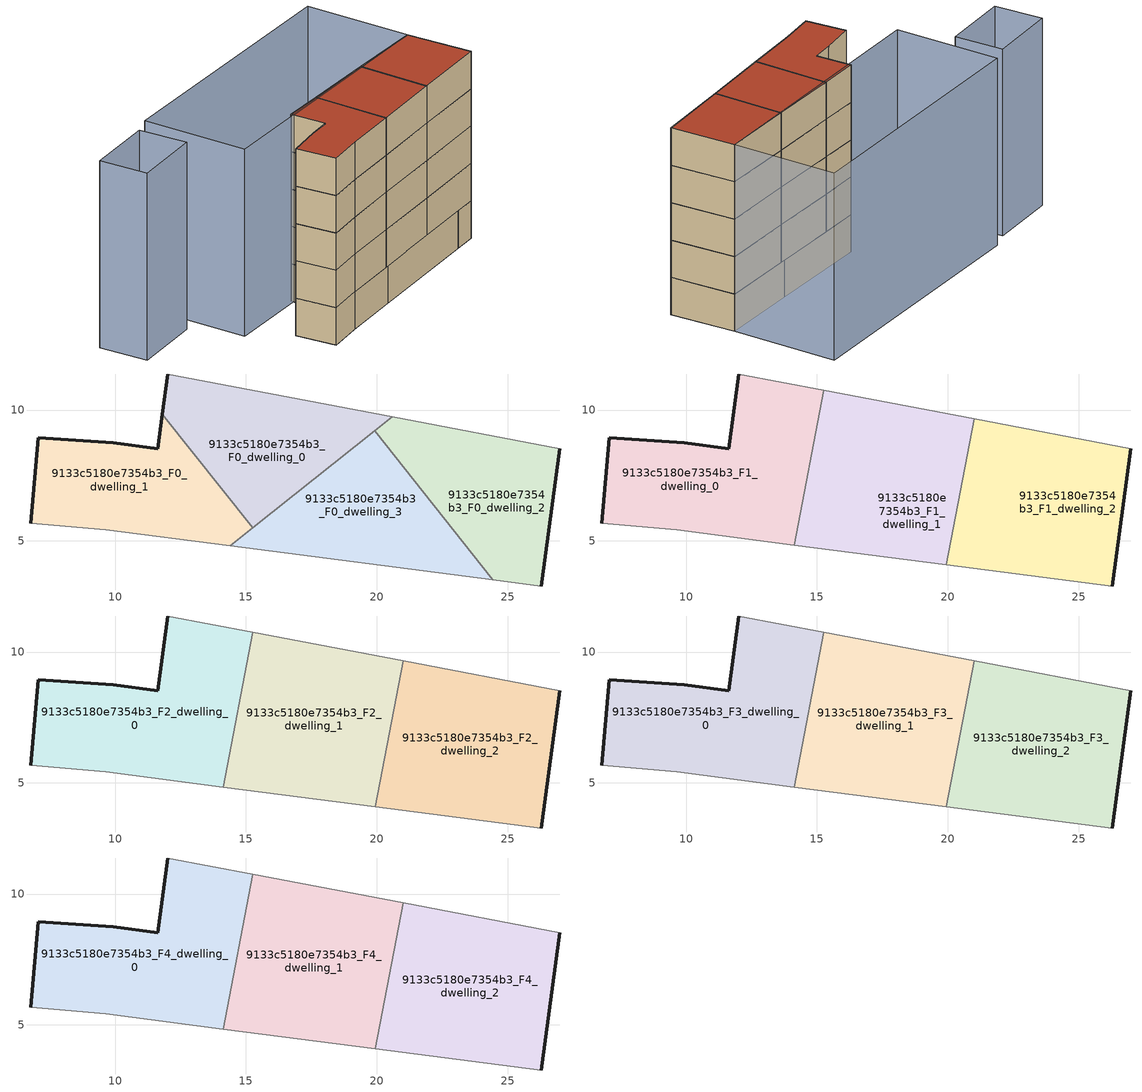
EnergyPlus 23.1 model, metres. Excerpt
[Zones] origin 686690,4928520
9133c5180e7354b3_F0_dwelling_0
 floor ground (EU_floor_Construction): 20.59,9.74 12.02,11.38 11.81,9.84 15.26,5.5 z0
 wall outside (EU_wall_Construction): 11.81,9.84 12.02,11.38 z0:3
 wall to 9133c5180e7354b3_F0_dwelling_1 (EU_wall_Construction): 15.26,5.5 11.81,9.84 z0:3
 wall adiabatic (EU_wall_Construction): 12.02,11.38 20.59,9.74 z0:3
 wall to 9133c5180e7354b3_F0_dwelling_3 (EU_wall_Construction): 19.91,9.2 15.26,5.5 z0:3
 wall to 9133c5180e7354b3_F0_dwelling_2 (EU_wall_Construction): 20.59,9.74 19.91,9.2 z0:3
9133c5180e7354b3_F0_dwelling_1
 floor ground (EU_floor_Construction): 15.26,5.5 11.81,9.84 11.63,8.52 9.93,8.76 7.06,8.94 6.78,5.67 9.64,5.42 14.39,4.81 z0
 wall outside (EU_wall_Construction): 6.78,5.67 7.06,8.94 9.93,8.76 11.63,8.52 11.81,9.84 z0:3
 wall adiabatic (EU_wall_Construction): 14.39,4.81 9.64,5.42 6.78,5.67 z0:3
 wall to 9133c5180e7354b3_F0_dwelling_3 (EU_wall_Construction): 15.26,5.5 14.39,4.81 z0:3
9133c5180e7354b3_F0_dwelling_2
 floor ground (EU_floor_Construction): 26.28,3.28 26.99,8.52 20.59,9.74 19.91,9.2 24.44,3.51 z0
 wall outside (EU_wall_Construction): 26.99,8.52 26.28,3.28 z0:3
 wall adiabatic (EU_wall_Construction): 26.28,3.28 24.44,3.51 / 20.59,9.74 26.99,8.52 z0:3
 wall to 9133c5180e7354b3_F0_dwelling_3 (EU_wall_Construction): 24.44,3.51 19.91,9.2 z0:3
9133c5180e7354b3_F0_dwelling_3
 floor ground (EU_floor_Construction): 24.44,3.51 19.91,9.2 14.39,4.81 z0
 wall adiabatic (EU_wall_Construction): 24.44,3.51 14.39,4.81 z0:3
9133c5180e7354b3_F1_dwelling_0
 floor to 9133c5180e7354b3_F0_dwelling_1 (EU_floor_Construction): 14.13,4.84 14.45,6.52 11.81,9.84 11.63,8.52 9.93,8.76 7.06,8.94 6.78,5.67 9.64,5.42 z3
 floor to 9133c5180e7354b3_F0_dwelling_0 (EU_floor_Construction): 14.45,6.52 15.26,10.76 12.02,11.38 11.81,9.84 z3
 wall outside (EU_wall_Construction): 6.78,5.67 7.06,8.94 9.93,8.76 11.63,8.52 12.02,11.38 z3:6
 wall adiabatic (EU_wall_Construction): 12.02,11.38 15.26,10.76 / 14.13,4.84 9.64,5.42 6.78,5.67 z3:6
 wall to 9133c5180e7354b3_F1_dwelling_1 (EU_wall_Construction): 15.26,10.76 14.13,4.84 z3:6
9133c5180e7354b3_F1_dwelling_1
 floor to 9133c5180e7354b3_F0_dwelling_0 (EU_floor_Construction): 20.59,9.74 15.26,10.76 14.45,6.52 15.26,5.5 z3
 floor to 9133c5180e7354b3_F0_dwelling_3 (EU_floor_Construction): 19.94,4.09 20.72,8.18 19.91,9.2 14.39,4.81 z3
 floor to 9133c5180e7354b3_F0_dwelling_1 (EU_floor_Construction): 15.26,5.5 14.45,6.52 14.13,4.84 14.39,4.81 z3
 floor to 9133c5180e7354b3_F0_dwelling_2 (EU_floor_Construction): 20.72,8.18 21,9.66 20.59,9.74 19.91,9.2 z3
 wall adiabatic (EU_wall_Construction): 19.94,4.09 14.13,4.84 / 15.26,10.76 21,9.66 z3:6
 wall to 9133c5180e7354b3_F1_dwelling_2 (EU_wall_Construction): 21,9.66 19.94,4.09 z3:6
9133c5180e7354b3_F1_dwelling_2
 floor to 9133c5180e7354b3_F0_dwelling_2 (EU_floor_Construction): 26.28,3.28 26.99,8.52 21,9.66 20.72,8.18 24.43,3.51 z3
 floor to 9133c5180e7354b3_F0_dwelling_3 (EU_floor_Construction): 24.43,3.51 20.72,8.18 19.94,4.09 z3
 wall outside (EU_wall_Construction): 26.99,8.52 26.28,3.28 z3:6
 wall adiabatic (EU_wall_Construction): 26.28,3.28 19.94,4.09 / 21,9.66 26.99,8.52 z3:6
9133c5180e7354b3_F2_dwelling_0
 floor to 9133c5180e7354b3_F1_dwelling_0 (EU_floor_Construction): 14.13,4.84 15.26,10.76 12.02,11.38 11.63,8.52 9.93,8.76 7.06,8.94 6.78,5.67 9.64,5.42 z6
 wall outside (EU_wall_Construction): 6.78,5.67 7.06,8.94 9.93,8.76 11.63,8.52 12.02,11.38 z6:9
 wall adiabatic (EU_wall_Construction): 12.02,11.38 15.26,10.76 / 14.13,4.84 9.64,5.42 6.78,5.67 z6:9
 wall to 9133c5180e7354b3_F2_dwelling_1 (EU_wall_Construction): 15.26,10.76 14.13,4.84 z6:9
9133c5180e7354b3_F2_dwelling_1
 floor to 9133c5180e7354b3_F1_dwelling_1 (EU_floor_Construction): 19.94,4.09 21,9.66 15.26,10.76 14.13,4.84 z6
 wall adiabatic (EU_wall_Construction): 19.94,4.09 14.13,4.84 / 15.26,10.76 21,9.66 z6:9
 wall to 9133c5180e7354b3_F2_dwelling_2 (EU_wall_Construction): 21,9.66 19.94,4.09 z6:9
9133c5180e7354b3_F2_dwelling_2
 floor to 9133c5180e7354b3_F1_dwelling_2 (EU_floor_Construction): 26.28,3.28 26.99,8.52 21,9.66 19.94,4.09 z6
 wall outside (EU_wall_Construction): 26.99,8.52 26.28,3.28 z6:9
 wall adiabatic (EU_wall_Construction): 26.28,3.28 19.94,4.09 / 21,9.66 26.99,8.52 z6:9
9133c5180e7354b3_F3_dwelling_0
 floor to 9133c5180e7354b3_F2_dwelling_0 (EU_floor_Construction): 14.13,4.84 15.26,10.76 12.02,11.38 11.63,8.52 9.93,8.76 7.06,8.94 6.78,5.67 9.64,5.42 z9
 wall outside (EU_wall_Construction): 6.78,5.67 7.06,8.94 9.93,8.76 11.63,8.52 12.02,11.38 z9:12
 wall adiabatic (EU_wall_Construction): 12.02,11.38 15.26,10.76 / 14.13,4.84 9.64,5.42 6.78,5.67 z9:12
 wall to 9133c5180e7354b3_F3_dwelling_1 (EU_wall_Construction): 15.26,10.76 14.13,4.84 z9:12
9133c5180e7354b3_F3_dwelling_1
 floor to 9133c5180e7354b3_F2_dwelling_1 (EU_floor_Construction): 19.94,4.09 21,9.66 15.26,10.76 14.13,4.84 z9
 wall adiabatic (EU_wall_Construction): 19.94,4.09 14.13,4.84 / 15.26,10.76 21,9.66 z9:12
 wall to 9133c5180e7354b3_F3_dwelling_2 (EU_wall_Construction): 21,9.66 19.94,4.09 z9:12
9133c5180e7354b3_F3_dwelling_2
 floor to 9133c5180e7354b3_F2_dwelling_2 (EU_floor_Construction): 26.28,3.28 26.99,8.52 21,9.66 19.94,4.09 z9
 wall outside (EU_wall_Construction): 26.99,8.52 26.28,3.28 z9:12
 wall adiabatic (EU_wall_Construction): 26.28,3.28 19.94,4.09 / 21,9.66 26.99,8.52 z9:12
9133c5180e7354b3_F4_dwelling_0
 floor to 9133c5180e7354b3_F3_dwelling_0 (EU_floor_Construction): 14.13,4.84 15.26,10.76 12.02,11.38 11.63,8.52 9.93,8.76 7.06,8.94 6.78,5.67 9.64,5.42 z12
 wall outside (EU_wall_Construction): 6.78,5.67 7.06,8.94 9.93,8.76 11.63,8.52 12.02,11.38 z12:15
 wall adiabatic (EU_wall_Construction): 12.02,11.38 15.26,10.76 / 14.13,4.84 9.64,5.42 6.78,5.67 z12:15
 wall to 9133c5180e7354b3_F4_dwelling_1 (EU_wall_Construction): 15.26,10.76 14.13,4.84 z12:15
 roof outside (EU_roof_Construction): 15.26,10.76 14.13,4.84 9.64,5.42 6.78,5.67 7.06,8.94 9.93,8.76 11.63,8.52 12.02,11.38 z15
9133c5180e7354b3_F4_dwelling_1
 floor to 9133c5180e7354b3_F3_dwelling_1 (EU_floor_Construction): 19.94,4.09 21,9.66 15.26,10.76 14.13,4.84 z12
 wall adiabatic (EU_wall_Construction): 19.94,4.09 14.13,4.84 / 15.26,10.76 21,9.66 z12:15
 wall to 9133c5180e7354b3_F4_dwelling_2 (EU_wall_Construction): 21,9.66 19.94,4.09 z12:15
 roof outside (EU_roof_Construction): 21,9.66 19.94,4.09 14.13,4.84 15.26,10.76 z15
9133c5180e7354b3_F4_dwelling_2
 floor to 9133c5180e7354b3_F3_dwelling_2 (EU_floor_Construction): 26.28,3.28 26.99,8.52 21,9.66 19.94,4.09 z12
 wall outside (EU_wall_Construction): 26.99,8.52 26.28,3.28 z12:15
 wall adiabatic (EU_wall_Construction): 26.28,3.28 19.94,4.09 / 21,9.66 26.99,8.52 z12:15
 roof outside (EU_roof_Construction): 26.99,8.52 26.28,3.28 19.94,4.09 21,9.66 z15
shading: 26.99,8.52 5.58,12.26 / 5.58,12.26 7.05,20.62 / 7.05,20.62 28.45,16.88 / 28.45,16.88 26.99,8.52 / 5.54,20.44 5.04,16.54 / 5.04,16.54 -0.59,17.28 / -0.59,17.28 -0.08,21.17 / -0.08,21.17 5.54,20.44 z0:15
[Building]
EU S2 Campaign: North Axis=0; Terrain=City; Solar Distribution=FullExterior
[Site:Location]
Bologna: Latitude=44.5; Longitude=11.25; Time Zone=1; Elevation=37
[SizingPeriod:WeatherFileDays]
AnnualSizingPeriod: Begin Month=1; Begin Day of Month=1; End Month=12; End Day of Month=31; Day of Week for Start Day=Monday; Use Weather File Daylight Saving Period=No; Use Weather File Rain and Snow Indicators=No
[MATERIAL]
EU_InternalMass_Material: Roughness=MediumRough; Thickness=0.1; Conductivity=1; Density=1800; Specific Heat=900; Thermal Absorptance=0.9; Solar Absorptance=0.7; Visible Absorptance=0.7
[MATERIAL:NOMASS] Roughness=MediumRough; Thermal Absorptance=0.9; Solar Absorptance=0.7; Visible Absorptance=0.7
Name | Thermal Resistance
EU_wall_NoMass | 0.905828
EU_roof_NoMass | 0.37593
EU_floor_NoMass | 0.67114
[CONSTRUCTION]
EU_wall_Construction: EU_wall_NoMass
EU_roof_Construction: EU_roof_NoMass
EU_floor_Construction: EU_floor_NoMass
EU_InternalMass_Construction: EU_InternalMass_Material
[ZONE] Type=1; Multiplier=1; Ceiling Height=autocalculate; Floor Area=autocalculate; Part of Total Floor Area=Yes
Name | Volume
9133c5180e7354b3_F0_dwelling_0 | 76.8911
9133c5180e7354b3_F1_dwelling_0; 9133c5180e7354b3_F2_dwelling_0; 9133c5180e7354b3_F3_dwelling_0; 9133c5180e7354b3_F4_dwelling_0 | 102.528
9133c5180e7354b3_F0_dwelling_1 | 76.8896
9133c5180e7354b3_F1_dwelling_1; 9133c5180e7354b3_F2_dwelling_1; 9133c5180e7354b3_F3_dwelling_1; 9133c5180e7354b3_F4_dwelling_1 | 102.517
9133c5180e7354b3_F0_dwelling_2 | 76.8875
9133c5180e7354b3_F1_dwelling_2; 9133c5180e7354b3_F2_dwelling_2; 9133c5180e7354b3_F3_dwelling_2; 9133c5180e7354b3_F4_dwelling_2 | 102.526
9133c5180e7354b3_F0_dwelling_3 | 76.8933
[INTERNALMASS] Construction=EU_InternalMass_Construction
Name | Zone or ZoneList | Surface Area
9133c5180e7354b3_F0_dwelling_0_EU_InternalMass | 9133c5180e7354b3_F0_dwelling_0 | 25.6302
9133c5180e7354b3_F0_dwelling_1_EU_InternalMass | 9133c5180e7354b3_F0_dwelling_1 | 25.6298
9133c5180e7354b3_F0_dwelling_2_EU_InternalMass | 9133c5180e7354b3_F0_dwelling_2 | 25.6295
9133c5180e7354b3_F0_dwelling_3_EU_InternalMass | 9133c5180e7354b3_F0_dwelling_3 | 25.631
9133c5180e7354b3_F1_dwelling_0_EU_InternalMass | 9133c5180e7354b3_F1_dwelling_0 | 34.1766
9133c5180e7354b3_F1_dwelling_1_EU_InternalMass | 9133c5180e7354b3_F1_dwelling_1 | 34.1721
9133c5180e7354b3_F1_dwelling_2_EU_InternalMass | 9133c5180e7354b3_F1_dwelling_2 | 34.1753
9133c5180e7354b3_F2_dwelling_0_EU_InternalMass | 9133c5180e7354b3_F2_dwelling_0 | 34.1766
9133c5180e7354b3_F2_dwelling_1_EU_InternalMass | 9133c5180e7354b3_F2_dwelling_1 | 34.1721
9133c5180e7354b3_F2_dwelling_2_EU_InternalMass | 9133c5180e7354b3_F2_dwelling_2 | 34.1753
9133c5180e7354b3_F3_dwelling_0_EU_InternalMass | 9133c5180e7354b3_F3_dwelling_0 | 34.1766
9133c5180e7354b3_F3_dwelling_1_EU_InternalMass | 9133c5180e7354b3_F3_dwelling_1 | 34.1721
9133c5180e7354b3_F3_dwelling_2_EU_InternalMass | 9133c5180e7354b3_F3_dwelling_2 | 34.1753
9133c5180e7354b3_F4_dwelling_0_EU_InternalMass | 9133c5180e7354b3_F4_dwelling_0 | 34.1766
9133c5180e7354b3_F4_dwelling_1_EU_InternalMass | 9133c5180e7354b3_F4_dwelling_1 | 34.1721
9133c5180e7354b3_F4_dwelling_2_EU_InternalMass | 9133c5180e7354b3_F4_dwelling_2 | 34.1753
[OTHEREQUIPMENT] Fuel Type=Electricity; Design Level Calculation Method=Watts/Area; Power per Zone Floor Area=1; Fraction Latent=0; Fraction Radiant=0; Fraction Lost=0; Carbon Dioxide Generation Rate=0; EndUse Subcategory=EU_Step8_InternalGains
Name | Zone or ZoneList or Space or SpaceList | Schedule
EU_Step8_InternalGain_9133c5180e7354b3_F0_dwelling_0_f000 | 9133c5180e7354b3_F0_dwelling_0 | EU_Step8_GainSchedule_9133c5180e7354b3_F0_dwelling_0_f000
EU_Step8_InternalGain_9133c5180e7354b3_F0_dwelling_1_f000 | 9133c5180e7354b3_F0_dwelling_1 | EU_Step8_GainSchedule_9133c5180e7354b3_F0_dwelling_1_f000
EU_Step8_InternalGain_9133c5180e7354b3_F0_dwelling_2_f000 | 9133c5180e7354b3_F0_dwelling_2 | EU_Step8_GainSchedule_9133c5180e7354b3_F0_dwelling_2_f000
EU_Step8_InternalGain_9133c5180e7354b3_F0_dwelling_3_f000 | 9133c5180e7354b3_F0_dwelling_3 | EU_Step8_GainSchedule_9133c5180e7354b3_F0_dwelling_3_f000
EU_Step8_InternalGain_9133c5180e7354b3_F1_dwelling_0_f000 | 9133c5180e7354b3_F1_dwelling_0 | EU_Step8_GainSchedule_9133c5180e7354b3_F1_dwelling_0_f000
EU_Step8_InternalGain_9133c5180e7354b3_F1_dwelling_1_f000 | 9133c5180e7354b3_F1_dwelling_1 | EU_Step8_GainSchedule_9133c5180e7354b3_F1_dwelling_1_f000
EU_Step8_InternalGain_9133c5180e7354b3_F1_dwelling_2_f000 | 9133c5180e7354b3_F1_dwelling_2 | EU_Step8_GainSchedule_9133c5180e7354b3_F1_dwelling_2_f000
EU_Step8_InternalGain_9133c5180e7354b3_F2_dwelling_0_f000 | 9133c5180e7354b3_F2_dwelling_0 | EU_Step8_GainSchedule_9133c5180e7354b3_F2_dwelling_0_f000
EU_Step8_InternalGain_9133c5180e7354b3_F2_dwelling_1_f000 | 9133c5180e7354b3_F2_dwelling_1 | EU_Step8_GainSchedule_9133c5180e7354b3_F2_dwelling_1_f000
EU_Step8_InternalGain_9133c5180e7354b3_F2_dwelling_2_f000 | 9133c5180e7354b3_F2_dwelling_2 | EU_Step8_GainSchedule_9133c5180e7354b3_F2_dwelling_2_f000
EU_Step8_InternalGain_9133c5180e7354b3_F3_dwelling_0_f000 | 9133c5180e7354b3_F3_dwelling_0 | EU_Step8_GainSchedule_9133c5180e7354b3_F3_dwelling_0_f000
EU_Step8_InternalGain_9133c5180e7354b3_F3_dwelling_1_f000 | 9133c5180e7354b3_F3_dwelling_1 | EU_Step8_GainSchedule_9133c5180e7354b3_F3_dwelling_1_f000
EU_Step8_InternalGain_9133c5180e7354b3_F3_dwelling_2_f000 | 9133c5180e7354b3_F3_dwelling_2 | EU_Step8_GainSchedule_9133c5180e7354b3_F3_dwelling_2_f000
EU_Step8_InternalGain_9133c5180e7354b3_F4_dwelling_0_f000 | 9133c5180e7354b3_F4_dwelling_0 | EU_Step8_GainSchedule_9133c5180e7354b3_F4_dwelling_0_f000
EU_Step8_InternalGain_9133c5180e7354b3_F4_dwelling_1_f000 | 9133c5180e7354b3_F4_dwelling_1 | EU_Step8_GainSchedule_9133c5180e7354b3_F4_dwelling_1_f000
EU_Step8_InternalGain_9133c5180e7354b3_F4_dwelling_2_f000 | 9133c5180e7354b3_F4_dwelling_2 | EU_Step8_GainSchedule_9133c5180e7354b3_F4_dwelling_2_f000
[ZONEVENTILATION:DESIGNFLOWRATE] Schedule=EU_AlwaysOn; Design Flow Rate Calculation Method=AirChanges/Hour; Air Changes per Hour=0.73129; Ventilation Type=Natural; Fan Pressure Rise=0; Fan Total Efficiency=1; Constant Term Coefficient=1; Temperature Term Coefficient=0; Velocity Term Coefficient=0; Velocity Squared Term Coefficient=0; Minimum Indoor Temperature=-100; Maximum Indoor Temperature=100; Delta Temperature=-100; Minimum Outdoor Temperature=-100; Maximum Outdoor Temperature=100; Maximum Wind Speed=40
Name | Zone or ZoneList or Space or SpaceList
EU_ConstantAir_9133c5180e7354b3_F0_dwelling_0 | 9133c5180e7354b3_F0_dwelling_0
EU_ConstantAir_9133c5180e7354b3_F0_dwelling_1 | 9133c5180e7354b3_F0_dwelling_1
EU_ConstantAir_9133c5180e7354b3_F0_dwelling_2 | 9133c5180e7354b3_F0_dwelling_2
EU_ConstantAir_9133c5180e7354b3_F0_dwelling_3 | 9133c5180e7354b3_F0_dwelling_3
EU_ConstantAir_9133c5180e7354b3_F1_dwelling_0 | 9133c5180e7354b3_F1_dwelling_0
EU_ConstantAir_9133c5180e7354b3_F1_dwelling_1 | 9133c5180e7354b3_F1_dwelling_1
EU_ConstantAir_9133c5180e7354b3_F1_dwelling_2 | 9133c5180e7354b3_F1_dwelling_2
EU_ConstantAir_9133c5180e7354b3_F2_dwelling_0 | 9133c5180e7354b3_F2_dwelling_0
EU_ConstantAir_9133c5180e7354b3_F2_dwelling_1 | 9133c5180e7354b3_F2_dwelling_1
EU_ConstantAir_9133c5180e7354b3_F2_dwelling_2 | 9133c5180e7354b3_F2_dwelling_2
EU_ConstantAir_9133c5180e7354b3_F3_dwelling_0 | 9133c5180e7354b3_F3_dwelling_0
EU_ConstantAir_9133c5180e7354b3_F3_dwelling_1 | 9133c5180e7354b3_F3_dwelling_1
EU_ConstantAir_9133c5180e7354b3_F3_dwelling_2 | 9133c5180e7354b3_F3_dwelling_2
EU_ConstantAir_9133c5180e7354b3_F4_dwelling_0 | 9133c5180e7354b3_F4_dwelling_0
EU_ConstantAir_9133c5180e7354b3_F4_dwelling_1 | 9133c5180e7354b3_F4_dwelling_1
EU_ConstantAir_9133c5180e7354b3_F4_dwelling_2 | 9133c5180e7354b3_F4_dwelling_2
[HVACTEMPLATE:THERMOSTAT] Constant Heating Setpoint=20; Constant Cooling Setpoint=50
EU_HeatOnly_9133c5180e7354b3_F0_dwelling_0; EU_HeatOnly_9133c5180e7354b3_F0_dwelling_1; EU_HeatOnly_9133c5180e7354b3_F0_dwelling_2; EU_HeatOnly_9133c5180e7354b3_F0_dwelling_3; EU_HeatOnly_9133c5180e7354b3_F1_dwelling_0; EU_HeatOnly_9133c5180e7354b3_F1_dwelling_1; EU_HeatOnly_9133c5180e7354b3_F1_dwelling_2; EU_HeatOnly_9133c5180e7354b3_F2_dwelling_0; EU_HeatOnly_9133c5180e7354b3_F2_dwelling_1; EU_HeatOnly_9133c5180e7354b3_F2_dwelling_2; EU_HeatOnly_9133c5180e7354b3_F3_dwelling_0; EU_HeatOnly_9133c5180e7354b3_F3_dwelling_1; EU_HeatOnly_9133c5180e7354b3_F3_dwelling_2; EU_HeatOnly_9133c5180e7354b3_F4_dwelling_0; EU_HeatOnly_9133c5180e7354b3_F4_dwelling_1; EU_HeatOnly_9133c5180e7354b3_F4_dwelling_2
[HVACTEMPLATE:ZONE:IDEALLOADSAIRSYSTEM] System Availability Schedule=EU_AlwaysOn; Maximum Heating Supply Air Temperature=50; Minimum Cooling Supply Air Temperature=13; Maximum Heating Supply Air Humidity Ratio=0.0156; Minimum Cooling Supply Air Humidity Ratio=0.0077; Heating Limit=NoLimit; Cooling Limit=NoLimit; Heating Availability Schedule=EU_AlwaysOn; Cooling Availability Schedule=EU_CoolingOff; Dehumidification Control Type=ConstantSensibleHeatRatio; Cooling Sensible Heat Ratio=0.7; Dehumidification Setpoint=60; Humidification Control Type=None; Humidification Setpoint=30; Outdoor Air Method=None; Outdoor Air Flow Rate per Person=0.00944; Outdoor Air Flow Rate per Zone Floor Area=0; Outdoor Air Flow Rate per Zone=0; Demand Controlled Ventilation Type=None; Outdoor Air Economizer Type=NoEconomizer; Heat Recovery Type=None; Sensible Heat Recovery Effectiveness=0.7; Latent Heat Recovery Effectiveness=0.65
Name | Template Thermostat
9133c5180e7354b3_F0_dwelling_0 | EU_HeatOnly_9133c5180e7354b3_F0_dwelling_0
9133c5180e7354b3_F0_dwelling_1 | EU_HeatOnly_9133c5180e7354b3_F0_dwelling_1
9133c5180e7354b3_F0_dwelling_2 | EU_HeatOnly_9133c5180e7354b3_F0_dwelling_2
9133c5180e7354b3_F0_dwelling_3 | EU_HeatOnly_9133c5180e7354b3_F0_dwelling_3
9133c5180e7354b3_F1_dwelling_0 | EU_HeatOnly_9133c5180e7354b3_F1_dwelling_0
9133c5180e7354b3_F1_dwelling_1 | EU_HeatOnly_9133c5180e7354b3_F1_dwelling_1
9133c5180e7354b3_F1_dwelling_2 | EU_HeatOnly_9133c5180e7354b3_F1_dwelling_2
9133c5180e7354b3_F2_dwelling_0 | EU_HeatOnly_9133c5180e7354b3_F2_dwelling_0
9133c5180e7354b3_F2_dwelling_1 | EU_HeatOnly_9133c5180e7354b3_F2_dwelling_1
9133c5180e7354b3_F2_dwelling_2 | EU_HeatOnly_9133c5180e7354b3_F2_dwelling_2
9133c5180e7354b3_F3_dwelling_0 | EU_HeatOnly_9133c5180e7354b3_F3_dwelling_0
9133c5180e7354b3_F3_dwelling_1 | EU_HeatOnly_9133c5180e7354b3_F3_dwelling_1
9133c5180e7354b3_F3_dwelling_2 | EU_HeatOnly_9133c5180e7354b3_F3_dwelling_2
9133c5180e7354b3_F4_dwelling_0 | EU_HeatOnly_9133c5180e7354b3_F4_dwelling_0
9133c5180e7354b3_F4_dwelling_1 | EU_HeatOnly_9133c5180e7354b3_F4_dwelling_1
9133c5180e7354b3_F4_dwelling_2 | EU_HeatOnly_9133c5180e7354b3_F4_dwelling_2
[SIZING:ZONE] Zone Cooling Design Supply Air Temperature Input Method=SupplyAirTemperature; Zone Cooling Design Supply Air Temperature=13; Zone Heating Design Supply Air Temperature Input Method=SupplyAirTemperature; Zone Heating Design Supply Air Temperature=50; Zone Cooling Design Supply Air Humidity Ratio=0.008; Zone Heating Design Supply Air Humidity Ratio=0.008; Cooling Design Air Flow Method=DesignDay; Cooling Design Air Flow Rate=0; Cooling Minimum Air Flow per Zone Floor Area=0.000762; Cooling Minimum Air Flow=0; Cooling Minimum Air Flow Fraction=0.2; Heating Design Air Flow Method=DesignDay; Heating Design Air Flow Rate=0; Heating Maximum Air Flow per Zone Floor Area=0.002032; Heating Maximum Air Flow=0.141576; Heating Maximum Air Flow Fraction=0.3; Account for Dedicated Outdoor Air System=No; Dedicated Outdoor Air System Control Strategy=NeutralSupplyAir; Dedicated Outdoor Air Low Setpoint Temperature for Design=autosize; Dedicated Outdoor Air High Setpoint Temperature for Design=autosize; Zone Load Sizing Method=Sensible Load Only No Latent Load; Zone Latent Cooling Design Supply Air Humidity Ratio Input Method=HumidityRatioDifference; Zone Cooling Design Supply Air Humidity Ratio Difference=0.005; Zone Latent Heating Design Supply Air Humidity Ratio Input Method=HumidityRatioDifference; Zone Humidification Design Supply Air Humidity Ratio Difference=0.005
9133c5180e7354b3_F0_dwelling_0; 9133c5180e7354b3_F0_dwelling_1; 9133c5180e7354b3_F0_dwelling_2; 9133c5180e7354b3_F0_dwelling_3; 9133c5180e7354b3_F1_dwelling_0; 9133c5180e7354b3_F1_dwelling_1; 9133c5180e7354b3_F1_dwelling_2; 9133c5180e7354b3_F2_dwelling_0; 9133c5180e7354b3_F2_dwelling_1; 9133c5180e7354b3_F2_dwelling_2; 9133c5180e7354b3_F3_dwelling_0; 9133c5180e7354b3_F3_dwelling_1; 9133c5180e7354b3_F3_dwelling_2; 9133c5180e7354b3_F4_dwelling_0; 9133c5180e7354b3_F4_dwelling_1; 9133c5180e7354b3_F4_dwelling_2
[SCHEDULE:CONSTANT]
Name | Hourly Value
EU_AlwaysOn | 1
EU_CoolingOff | 0
[SCHEDULE:FILE] Column Number=1; Rows to Skip at Top=0; Number of Hours of Data=8760; Column Separator=Comma; Interpolate to Timestep=No; Minutes per Item=60; Adjust Schedule for Daylight Savings=Yes
Name | File
EU_Step8_GainSchedule_9133c5180e7354b3_F0_dwelling_0_f000 | ../../schedules/9133c5180e7354b3/9133c5180e7354b3_F0_dwelling_0_f000_gain.csv
EU_Step8_GainSchedule_9133c5180e7354b3_F0_dwelling_1_f000 | ../../schedules/9133c5180e7354b3/9133c5180e7354b3_F0_dwelling_1_f000_gain.csv
EU_Step8_GainSchedule_9133c5180e7354b3_F0_dwelling_2_f000 | ../../schedules/9133c5180e7354b3/9133c5180e7354b3_F0_dwelling_2_f000_gain.csv
EU_Step8_GainSchedule_9133c5180e7354b3_F0_dwelling_3_f000 | ../../schedules/9133c5180e7354b3/9133c5180e7354b3_F0_dwelling_3_f000_gain.csv
EU_Step8_GainSchedule_9133c5180e7354b3_F1_dwelling_0_f000 | ../../schedules/9133c5180e7354b3/9133c5180e7354b3_F1_dwelling_0_f000_gain.csv
EU_Step8_GainSchedule_9133c5180e7354b3_F1_dwelling_1_f000 | ../../schedules/9133c5180e7354b3/9133c5180e7354b3_F1_dwelling_1_f000_gain.csv
EU_Step8_GainSchedule_9133c5180e7354b3_F1_dwelling_2_f000 | ../../schedules/9133c5180e7354b3/9133c5180e7354b3_F1_dwelling_2_f000_gain.csv
EU_Step8_GainSchedule_9133c5180e7354b3_F2_dwelling_0_f000 | ../../schedules/9133c5180e7354b3/9133c5180e7354b3_F2_dwelling_0_f000_gain.csv
EU_Step8_GainSchedule_9133c5180e7354b3_F2_dwelling_1_f000 | ../../schedules/9133c5180e7354b3/9133c5180e7354b3_F2_dwelling_1_f000_gain.csv
EU_Step8_GainSchedule_9133c5180e7354b3_F2_dwelling_2_f000 | ../../schedules/9133c5180e7354b3/9133c5180e7354b3_F2_dwelling_2_f000_gain.csv
EU_Step8_GainSchedule_9133c5180e7354b3_F3_dwelling_0_f000 | ../../schedules/9133c5180e7354b3/9133c5180e7354b3_F3_dwelling_0_f000_gain.csv
EU_Step8_GainSchedule_9133c5180e7354b3_F3_dwelling_1_f000 | ../../schedules/9133c5180e7354b3/9133c5180e7354b3_F3_dwelling_1_f000_gain.csv
EU_Step8_GainSchedule_9133c5180e7354b3_F3_dwelling_2_f000 | ../../schedules/9133c5180e7354b3/9133c5180e7354b3_F3_dwelling_2_f000_gain.csv
EU_Step8_GainSchedule_9133c5180e7354b3_F4_dwelling_0_f000 | ../../schedules/9133c5180e7354b3/9133c5180e7354b3_F4_dwelling_0_f000_gain.csv
EU_Step8_GainSchedule_9133c5180e7354b3_F4_dwelling_1_f000 | ../../schedules/9133c5180e7354b3/9133c5180e7354b3_F4_dwelling_1_f000_gain.csv
EU_Step8_GainSchedule_9133c5180e7354b3_F4_dwelling_2_f000 | ../../schedules/9133c5180e7354b3/9133c5180e7354b3_F4_dwelling_2_f000_gain.csv
